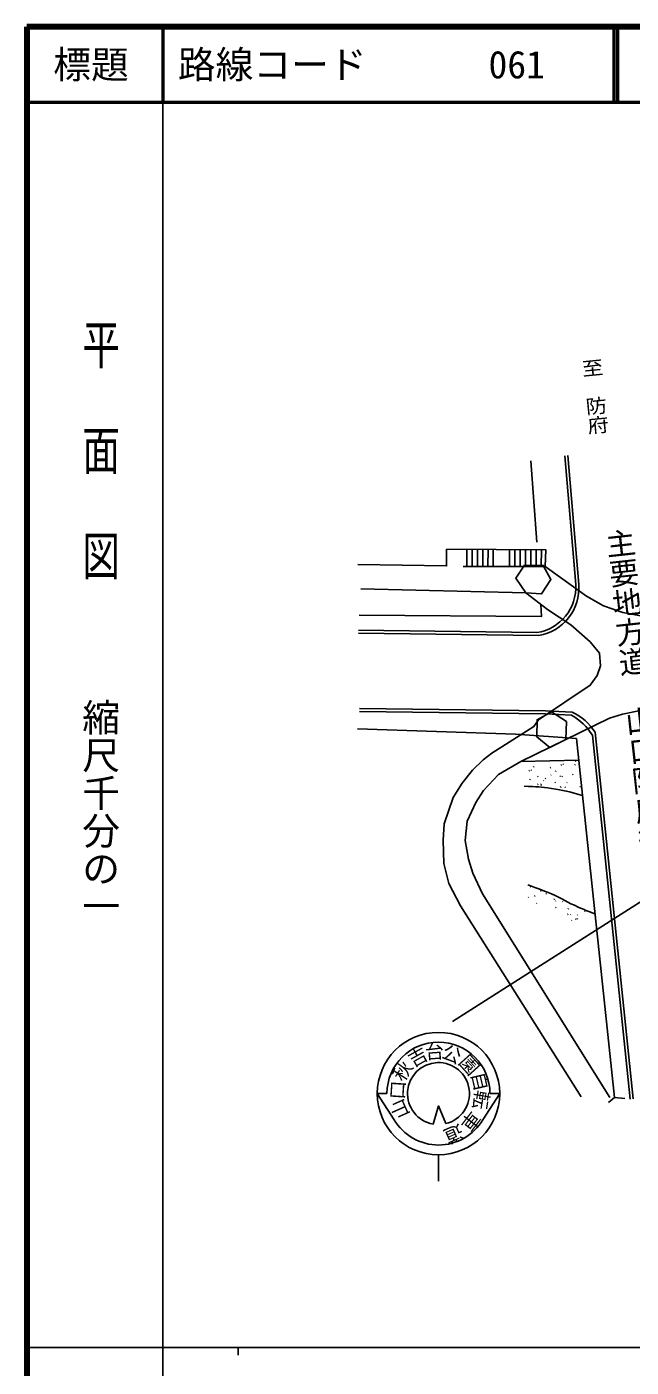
# Model space of a CAD drawing. Units: millimetres, scale not verified. Extents: x 40000 to 680000, y 20000 to 380000.
# Drawn here: x 40000 to 120041, y 202409 to 380000 of the extents above; entities that cross this region are included whole.
import ezdxf
from ezdxf.enums import TextEntityAlignment as Align

# ---------------------------------------------------------------- set-up
doc = ezdxf.new("R2010")
doc.units = ezdxf.units.MM
doc.header["$LTSCALE"] = 1000
for name, color, linetype, lineweight in [('M-BGD', 7, 'Continuous', 25), ('M-STR-STR1', 1, 'Continuous', 25), ('M-STR-STR3', 7, 'Continuous', 25), ('M-STR-STRC', 7, 'Continuous', 25), ('M-STR-STRD', 7, 'Continuous', 25), ('M-TTL', 2, 'Continuous', 140), ('M-TTL-BAND', 7, 'Continuous', 25), ('M-TTL-LINE', 7, 'Continuous', 50)]:
    doc.layers.add(name, color=color, linetype=linetype, lineweight=lineweight)
doc.layers.add('M-TTL-TXT', color=7, linetype='Continuous')
doc.styles.add('@ＭＳ ゴシック', font='')
doc.styles.add('ＭＳ ゴシック', font='')
doc.styles.get('@ＭＳ ゴシック').set_extended_font_data('@MS Gothic')
doc.styles.get('ＭＳ ゴシック').set_extended_font_data('MS Gothic')

msp = doc.modelspace()

# ---------------------------------------------------------------- linework, layer by layer
at = {"layer": 'M-BGD'}
for p, q in [((107530, 311720), (106765, 322494)), ((98273, 308502), (98279, 310767)), ((98973, 308500), (98979, 310765)), ((99673, 308498), (99679, 310763)), ((100373, 308496), (100379, 310761)), ((101073, 308494), (101079, 310759)), ((101773, 308492), (101779, 310758)), ((103940, 308486), (103946, 310752)), ((104640, 308484), (104646, 310750)), ((105340, 308482), (105346, 310748)), ((106040, 308481), (106046, 310746)), ((106740, 308479), (106746, 310744)), ((107440, 308477), (107446, 310742)), ((108140, 308475), (108146, 310740)), ((105430, 282649), (113095, 282832)), ((112625, 282674), (112696, 282745)), ((106505, 281410), (106575, 281481)), ((106760, 281466), (106831, 281536)), ((107093, 281918), (107164, 281989)), ((107651, 280628), (107722, 280699)), ((109322, 281806), (109393, 281877)), ((109384, 280843), (109455, 280913)), ((110001, 281352), (110072, 281422)), ((110613, 280670), (110683, 280740)), ((110730, 282162), (110801, 282233)), ((110859, 280642), (110930, 280713)), ((111010, 282266), (111081, 282337)), ((112265, 280900), (112336, 280971)), ((112569, 282189), (112640, 282260)), ((106612, 280226), (106682, 280297)), ((107632, 279597), (107703, 279668)), ((108056, 279631), (108127, 279702)), ((108089, 279480), (108159, 279550)), ((108410, 280091), (108481, 280161)), ((108664, 280375), (108735, 280446)), ((109931, 279830), (110002, 279901)), ((110632, 279271), (110703, 279342)), ((110717, 279195), (110788, 279266)), ((111266, 279210), (111337, 279281)), ((111497, 279817), (111568, 279888)), ((113265, 279261), (113335, 279331)), ((106394, 264630), (106464, 264701)), ((106679, 266014), (106750, 266085)), ((107243, 264808), (107314, 264879)), ((108052, 265486), (108101, 265535)), ((108754, 265085), (108825, 265156)), ((107494, 263827), (107565, 263898)), ((109826, 264388), (109897, 264459)), ((110008, 264148), (110078, 264219)), ((110020, 263271), (110091, 263342)), ((110924, 264059), (110995, 264130)), ((111679, 263112), (111749, 263183)), ((113857, 262787), (113927, 262858)), ((110764, 262059), (110773, 262068)), ((111604, 262376), (111675, 262446)), ((111994, 262334), (112065, 262404)), ((112126, 261578), (112174, 261626)), ((112679, 261735), (112750, 261806)), ((112880, 262284), (112951, 262355)), ((112880, 261766), (112951, 261837))]:
    msp.add_line(p, q, dxfattribs=at)
for points in [[(106077, 304990), (108178, 304869), (109409, 306760), (108394, 308642), (105921, 308672), (104744, 306953)], [(109474, 289261), (111471, 287940), (111365, 285562), (109274, 284535), (107549, 285917), (107576, 288183)]]:
    msp.add_lwpolyline(points, close=True, dxfattribs=at)
for points in [[(84025, 302044), (108146, 301861), (108085, 303450)], [(83815, 286996), (104721, 286265), (112791, 285707)]]:
    msp.add_lwpolyline(points, dxfattribs=at)
for points, knots in [([(105879, 279390), (107567, 279327), (108086, 279296), (109485, 279095), (111111, 278861), (111693, 278687), (113589, 278171)], [0, 0, 0, 0, 1, 1, 1, 2, 2, 2, 2]), ([(106332, 266313), (107841, 265788), (108273, 265629), (109485, 265111), (110896, 264506), (111605, 263991), (113012, 263376), (113880, 262998), (114174, 262872), (115253, 262456)], [0, 0, 0, 0, 1, 1, 1, 2, 2, 2, 3, 3, 3, 3])]:
    msp.add_open_spline(points, degree=3, knots=knots, dxfattribs=at)
at = {"layer": 'M-STR-STR1'}
msp.add_line((119193, 237992), (117828, 238155), dxfattribs=at)
msp.add_lwpolyline([(112791, 285707), (117828, 238155), (117020, 237472)], dxfattribs=at)
at = {"layer": 'M-STR-STR3'}
for points in [[(108668, 308473), (114107, 304585), (116373, 303284), (118955, 302417), (122482, 301727), (125281, 301580), (127882, 301915), (131784, 302821), (138986, 306201), (149539, 312393), (151313, 314049), (152229, 315408), (153067, 316977), (153566, 318645), (153907, 321365), (153605, 324091), (153040, 325785), (152423, 327073)], [(83838, 308739), (95603, 308562), (95603, 310779), (108727, 310720), (108668, 308473), (97790, 308503)], [(95120, 272219), (95265, 274400), (96487, 277901), (97656, 279773), (99022, 281507), (100428, 282900), (101602, 283770), (107163, 287291), (107768, 288178), (114610, 292753), (115556, 294034), (115989, 295344), (115832, 297019), (114610, 298497), (112068, 300763), (108954, 302783), (106077, 304990), (84223, 305517)], [(98055, 272200), (98306, 274756), (99474, 277232), (100479, 278813), (102474, 280942), (105430, 282649), (117173, 288413), (118887, 288945), (121075, 289364)], [(113398, 238238), (97452, 263515), (95912, 266494), (95238, 269154), (95120, 272219)], [(117229, 238148), (100350, 265121), (99086, 267849), (98515, 269718), (98055, 272200)]]:
    msp.add_lwpolyline(points, dxfattribs=at)
at = {"layer": 'M-STR-STRC'}
for p, q in [((146658, 280255), (96372, 248221)), ((86411, 238677), (87700, 238677)), ((88649, 235194), (86411, 238677)), ((102624, 238677), (100393, 235202)), ((101338, 238677), (102624, 238677)), ((94506, 230557), (94506, 227063))]:
    msp.add_line(p, q, dxfattribs=at)
msp.add_lwpolyline([(95492, 234679), (94506, 237027), (93811, 234624)], dxfattribs=at)
msp.add_circle((94519, 238665), 8108, dxfattribs=at)
for radius, start, end in [(6819, 0.09965, 179.90035), (4102, 283.71965, 260.06115), (6819, 210.5904, 329.48207)]:
    msp.add_arc((94519, 238665), radius, start, end, dxfattribs=at)
at = {"layer": 'M-STR-STRD'}
for p, q in [((112693, 306096), (111268, 323176)), ((113092, 306129), (111667, 323209)), ((83928, 299653), (107789, 299340)), ((83933, 300053), (107566, 299743)), ((119897, 237939), (114903, 286169)), ((120295, 237981), (115268, 286529))]:
    msp.add_line(p, q, dxfattribs=at)
for points in [[(112215, 289197), (108694, 289391), (84069, 289684)], [(112151, 288800), (108681, 288991), (84064, 289284)]]:
    msp.add_lwpolyline(points, dxfattribs=at)
for centre, radius, start, end in [((106626, 305747), 6078, 278.90375, 3.2916), ((106721, 305639), 6390, 279.62177, 4.39541), ((108063, 281771), 8132, 32.74081, 59.81863), ((109391, 282886), 6914, 31.78888, 65.88777)]:
    msp.add_arc(centre, radius, start, end, dxfattribs=at)
at = {"layer": 'M-TTL'}
for p, q in [((40000, 380000), (40000, 20000)), ((680000, 380000), (40000, 380000))]:
    msp.add_line(p, q, dxfattribs=at)
at = {"layer": 'M-TTL-BAND'}
for p, q in [((58000, 370000), (58000, 20000)), ((40000, 205000), (579000, 205000)), ((68000, 205000), (68000, 204000))]:
    msp.add_line(p, q, dxfattribs=at)
at = {"layer": 'M-TTL-LINE'}
for p, q in [((58000, 380000), (58000, 370000)), ((117750, 380000), (117750, 370000)), ((118250, 380000), (118250, 370000)), ((40000, 370000), (680000, 370000))]:
    msp.add_line(p, q, dxfattribs=at)

# ---------------------------------------------------------------- texts
at = {"layer": 'M-BGD', "style": '@ＭＳ ゴシック', "width": 0.9}
msp.add_text('至\u3000防府', height=2062, rotation=275.616, dxfattribs=at).set_placement((113615, 330875), align=Align.BOTTOM_CENTER)
at = {"layer": 'M-BGD', "style": '@ＭＳ ゴシック'}
msp.add_text('主要地方道\u3000山口防府線', height=2887, rotation=276.233, dxfattribs=at).set_placement((118451, 291749), align=Align.BOTTOM_CENTER)
at = {"layer": 'M-STR-STRC', "style": 'ＭＳ ゴシック'}
for s, rotation, p in [('台', 4.251, (94097, 242755)), ('公', 337.055, (95726, 242541)), ('吉', 29.148, (92502, 242234)), ('園', 312.064, (97515, 241465)), ('秋', 57.095, (90996, 240860)), ('口', 86.228, (90574, 239031)), ('自', 283.098, (98592, 239933)), ('転', 260.582, (98723, 238051)), ('山', 114.228, (90706, 237219)), ('車', 232.635, (97622, 235863)), ('道', 203.706, (95953, 234640))]:
    msp.add_text(s, height=1833, rotation=rotation, dxfattribs=at).set_placement(p, align=Align.BOTTOM_CENTER)
at = {"layer": 'M-TTL-BAND', "style": '@ＭＳ ゴシック', "width": 1.4}
msp.add_text('平  面  図', height=3666, rotation=270, dxfattribs=at).set_placement((49777, 306475), align=Align.MIDDLE_RIGHT)
at = {"layer": 'M-TTL-BAND', "style": '@ＭＳ ゴシック'}
msp.add_text('縮尺千分の一', height=3666, rotation=270, dxfattribs=at).set_placement((49777, 261030), align=Align.MIDDLE_RIGHT)
at = {"layer": 'M-TTL-TXT', "style": 'ＭＳ ゴシック'}
msp.add_text('標題', height=3666, dxfattribs=at).set_placement((48500, 375000), align=Align.MIDDLE_CENTER)
for s, p in [('路線コード', (60000, 375000)), ('061', (101142, 375000))]:
    msp.add_text(s, height=3666, dxfattribs=at).set_placement(p, align=Align.MIDDLE_LEFT)

doc.saveas('drawing.dxf')
